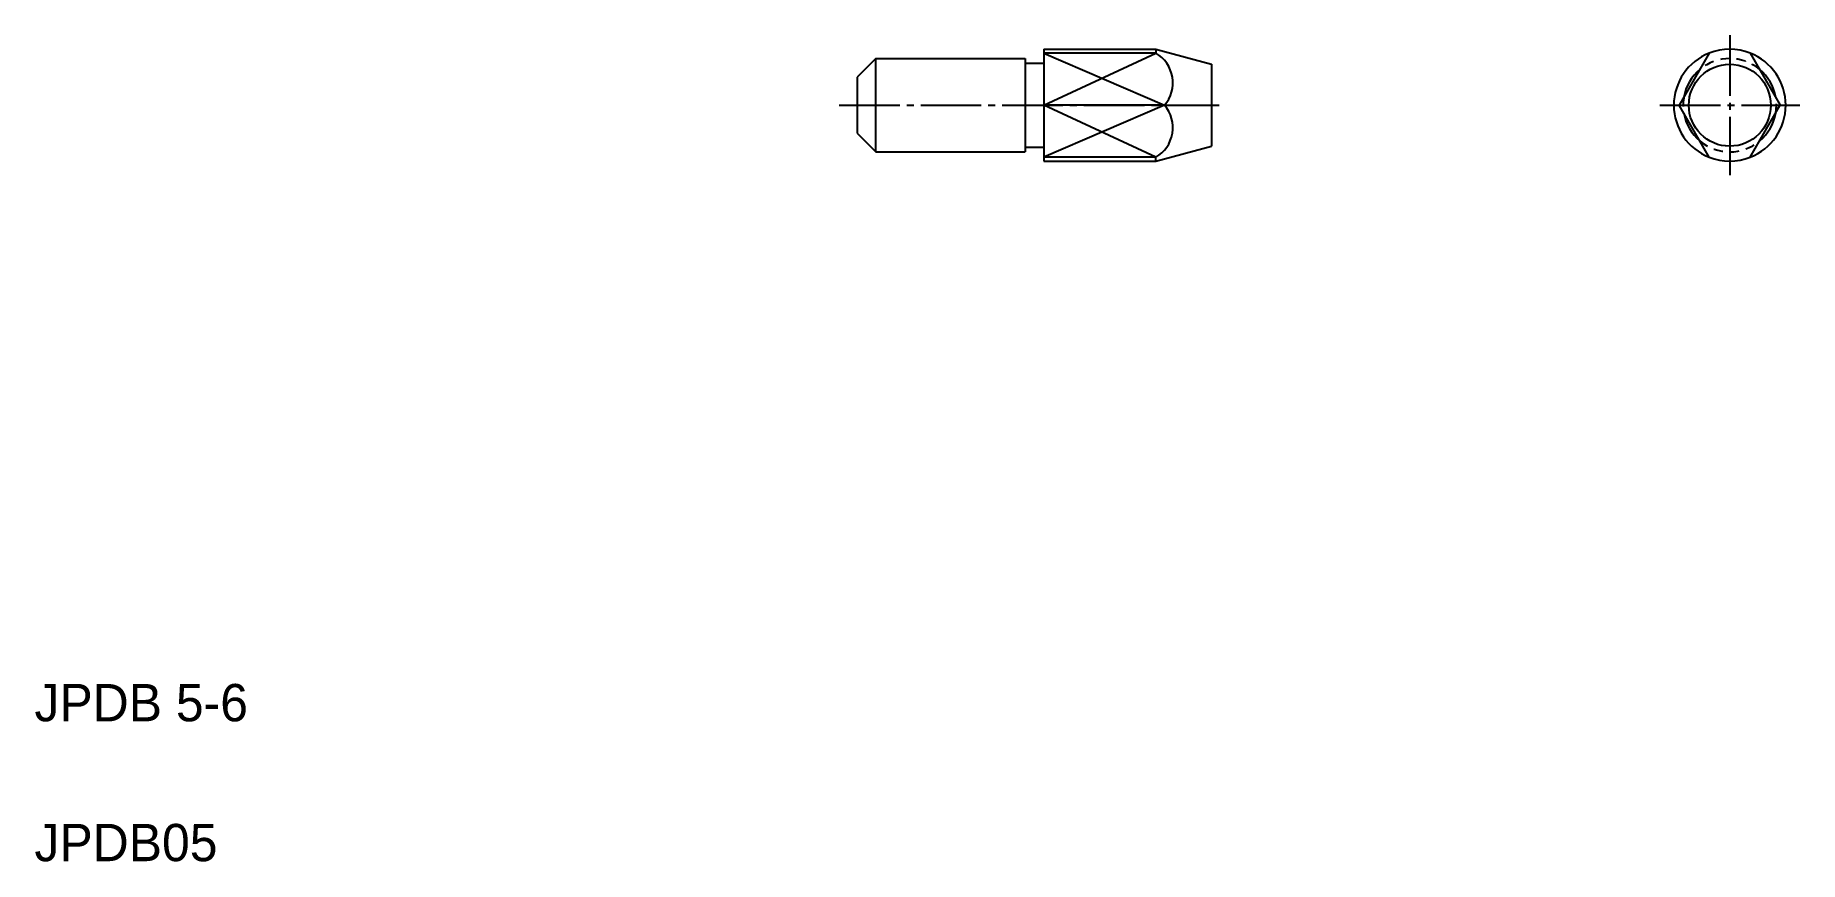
# Model space of a CAD drawing. Extents: x 5 to 99.6, y 5 to 49.3.
import ezdxf

# ---------------------------------------------------------------- set-up
doc = ezdxf.new("R2010")
doc.units = 0
doc.header["$LTSCALE"] = 0.25
for name, pattern in [('CENTER', [17.5, 13, -1.5, 1.5, -1.5]), ('DASHED', [3.5, 2, -1.5]), ('PHANTOM', [63.5, 31.75, -6.35, 6.35, -6.35, 6.35, -6.35])]:
    doc.linetypes.add(name, pattern=pattern)
doc.layers.get('0').update_dxf_attribs({"linetype": 'CONTINUOUS'})
doc.layers.add('CENTER', color=1, linetype='CENTER')
doc.styles.get("Standard").update_dxf_attribs({"font": 'txt', "height": 1.6})

msp = doc.modelspace()

# ---------------------------------------------------------------- linework, layer by layer
at = {"linetype": 'CONTINUOUS'}
for p, q in [((59.113, 48.531), (65.113, 48.531)), ((59.113, 48.531), (59.113, 42.531)), ((65.113, 48.531), (65.113, 48.322)), ((50.113, 48.031), (49.113, 47.031)), ((50.113, 48.031), (58.113, 48.031)), ((50.113, 43.031), (50.113, 48.031)), ((58.113, 48.031), (58.113, 43.031)), ((58.113, 47.781), (59.113, 47.781)), ((68.113, 47.727), (68.113, 43.335)), ((49.113, 47.031), (49.113, 44.031)), ((49.113, 44.031), (50.113, 43.031)), ((50.113, 43.031), (58.113, 43.031)), ((58.113, 43.281), (59.113, 43.281)), ((65.113, 42.531), (65.113, 42.74)), ((59.113, 42.531), (65.113, 42.531))]:
    msp.add_line(p, q, dxfattribs=at)
for p, q in [((65.113, 48.322), (59.113, 48.322)), ((65.113, 48.531), (68.113, 47.727)), ((94.793, 48.322), (93.182, 45.531)), ((96.993, 48.322), (98.604, 45.531)), ((68.113, 46.629), (68.113, 46.629)), ((65.58, 45.531), (59.113, 45.531)), ((68.113, 45.531), (68.113, 45.531)), ((94.793, 42.74), (93.182, 45.531)), ((96.993, 42.74), (98.604, 45.531)), ((65.113, 42.74), (59.113, 42.74)), ((65.113, 42.531), (68.113, 43.335))]:
    msp.add_line(p, q)
at = {"color": 3}
for p, q in [((59.113, 48.322), (65.58, 45.531)), ((59.113, 45.531), (65.113, 48.322)), ((65.58, 45.531), (59.113, 42.74)), ((65.113, 42.74), (59.113, 45.531))]:
    msp.add_line(p, q, dxfattribs=at)
msp.add_circle((95.893, 45.531), 2.196)
for centre, radius, start, end in [((64.209, 46.736), 1.825, 318.68094, 60.3154), ((95.893, 45.531), 3, 68.48981, 111.51019), ((95.893, 45.531), 2.5, 129.92809, 170.07191), ((95.893, 45.531), 2.5, 9.92809, 50.07191), ((64.209, 44.326), 1.825, 299.6846, 41.31906), ((95.893, 45.531), 2.5, 189.92809, 230.07191), ((95.893, 45.531), 2.5, 309.92809, 350.07191), ((95.893, 45.531), 3, 248.48981, 291.51019)]:
    msp.add_arc(centre, radius, start, end)
at = {"color": 3, "linetype": 'PHANTOM'}
for start, end in [(111.51019, 248.48981), (291.51019, 68.48981)]:
    msp.add_arc((95.893, 45.531), 3, start, end, dxfattribs=at)
at = {"color": 3, "linetype": 'DASHED'}
for start, end in [(50.07191, 129.92809), (170.07191, 189.92809), (350.07191, 9.92809), (230.07191, 309.92809)]:
    msp.add_arc((95.893, 45.531), 2.5, start, end, dxfattribs=at)
at = {"layer": 'CENTER', "color": 1, "linetype": 'CENTER'}
for p, q in [((95.893, 49.281), (95.893, 41.781)), ((48.138, 45.531), (68.523, 45.531)), ((92.143, 45.531), (99.643, 45.531))]:
    msp.add_line(p, q, dxfattribs=at)

# ---------------------------------------------------------------- texts
for s, p in [('JPDB 5-6', (5, 12.5)), ('JPDB05', (5, 5))]:
    msp.add_text(s, height=2).set_placement(p)

doc.saveas('drawing.dxf')
